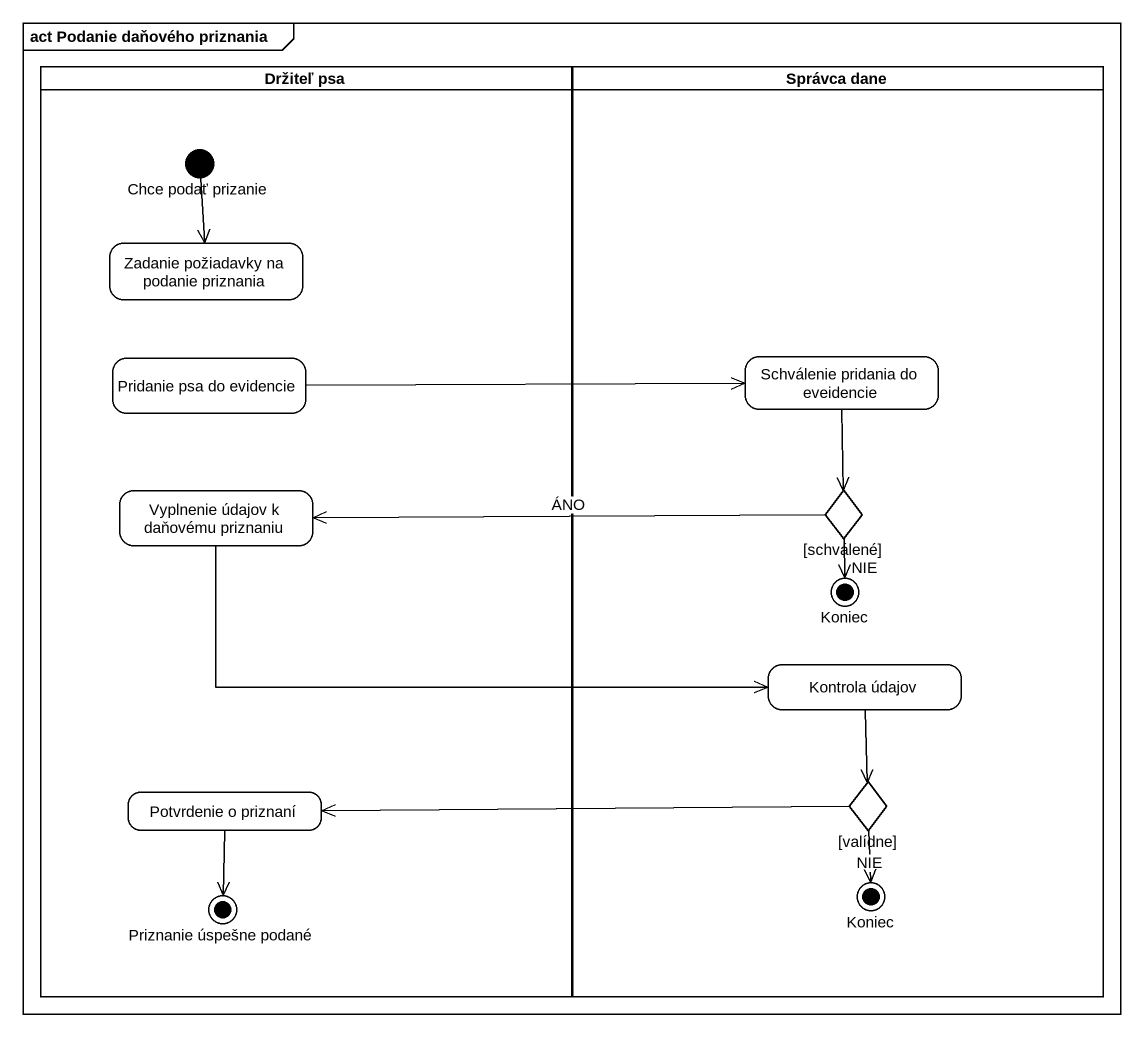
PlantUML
@startuml
mainframe act Podanie daňového priznania
hide empty description
state "Držiteľ psa" as Držiteľ_psa <<partition>> {
  state "Chce podať prizanie" as Chce_podať_prizanie <<start>>
  state "Zadanie požiadavky na podanie priznania" as Zadanie_požiadavky_na
  state "Pridanie psa do evidencie" as Pridanie_psa_do_evidencie
  state "Vyplnenie údajov k daňovému priznaniu" as Vyplnenie_údajov_k_daňovému
  state "Potvrdenie o priznaní" as Potvrdenie_o_priznaní
  state "Priznanie úspešne podané" as Priznanie_úspešne_podané <<end>>
}
state "Správca dane" as Správca_dane <<partition>> {
  state "Schválenie pridania do eveidencie" as Schválenie_pridania_do
  state "[schválené]" as schválené <<choice>>
  state Koniec <<end>>
  state "Kontrola údajov" as Kontrola_údajov
  state "[valídne]" as valídne <<choice>>
  state "Koniec" as Koniec_2 <<end>>
}
Chce_podať_prizanie --> Zadanie_požiadavky_na
Pridanie_psa_do_evidencie -right-> Schválenie_pridania_do
Schválenie_pridania_do --> schválené
Vyplnenie_údajov_k_daňovému -right-> Kontrola_údajov
schválené -left-> Vyplnenie_údajov_k_daňovému : ÁNO
schválené --> Koniec : NIE
Kontrola_údajov --> valídne
Potvrdenie_o_priznaní --> Priznanie_úspešne_podané
valídne -left-> Potvrdenie_o_priznaní
valídne --> Koniec_2 : NIE
@enduml
